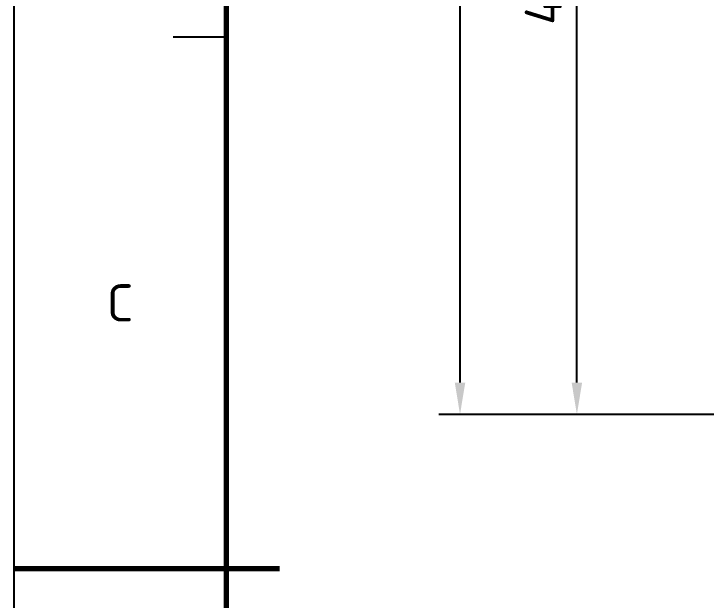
# Model space of a CAD drawing. Header units: millimetres. Extents: x 0 to 420, y 0 to 297.
# Drawn here: x 0 to 65.2, y 145.5 to 200.7 of the extents above; entities that cross this region are included whole.
import ezdxf
from ezdxf.enums import TextEntityAlignment as Align

# ---------------------------------------------------------------- set-up
doc = ezdxf.new("R2010")
doc.units = ezdxf.units.MM
for name, color, linetype, lineweight in [('04-COTA', 3, 'CONTINUOUS', 25), ('06-TEXTO', 7, 'CONTINUOUS', 25), ('07-RECUADRO', 7, 'CONTINUOUS', 70), ('08-FINA', 5, 'CONTINUOUS', 25)]:
    doc.layers.add(name, color=color, linetype=linetype, lineweight=lineweight)
doc.styles.add('ISO3098', font='isocpeur.ttf')
doc.dimstyles.new('FLAMA-ISO', dxfattribs={"dimtxt": 3.5, "dimasz": 3, "dimexe": 2, "dimexo": 1, "dimgap": 1, "dimtad": 1, "dimdec": 1, "dimtxsty": 'ISO3098', "dimcen": 2.5, "dimclrd": 3, "dimclre": 3, "dimclrt": 3, "dimazin": 3, "dimtfac": 1, "dimtmove": 0, "dimatfit": 3, "dimlwd": 25, "dimlwe": 25})

msp = doc.modelspace()

# ---------------------------------------------------------------- linework, layer by layer
at = {"layer": '07-RECUADRO'}
msp.add_line((0, 148.5), (25, 148.5), dxfattribs=at)
msp.add_lwpolyline([(20, 10), (410, 10), (410, 287), (20, 287)], close=True, dxfattribs=at)
at = {"layer": '08-FINA'}
msp.add_line((20, 198.5), (15, 198.5), dxfattribs=at)
msp.add_lwpolyline([(0, 0), (420, 0), (420, 297), (0, 297)], close=True, dxfattribs=at)

# ---------------------------------------------------------------- texts
at = {"layer": '06-TEXTO', "style": 'ISO3098'}
msp.add_text('C', height=3.5, dxfattribs=at).set_placement((10, 173.5), align=Align.MIDDLE_CENTER)

# ---------------------------------------------------------------- dimensions: what is measured, and where the dimension line sits
at = {"layer": '04-COTA'}
for base, p1, p2 in [((42, 163), (64, 163), (64, 267)), ((53, 163), (78.8, 163), (87.2, 246.847))]:
    msp.add_linear_dim(base=base, p1=p1, p2=p2, angle=90, dimstyle='FLAMA-ISO', override={"dimlfac": 5}, dxfattribs=at).render()

doc.saveas('drawing.dxf')
